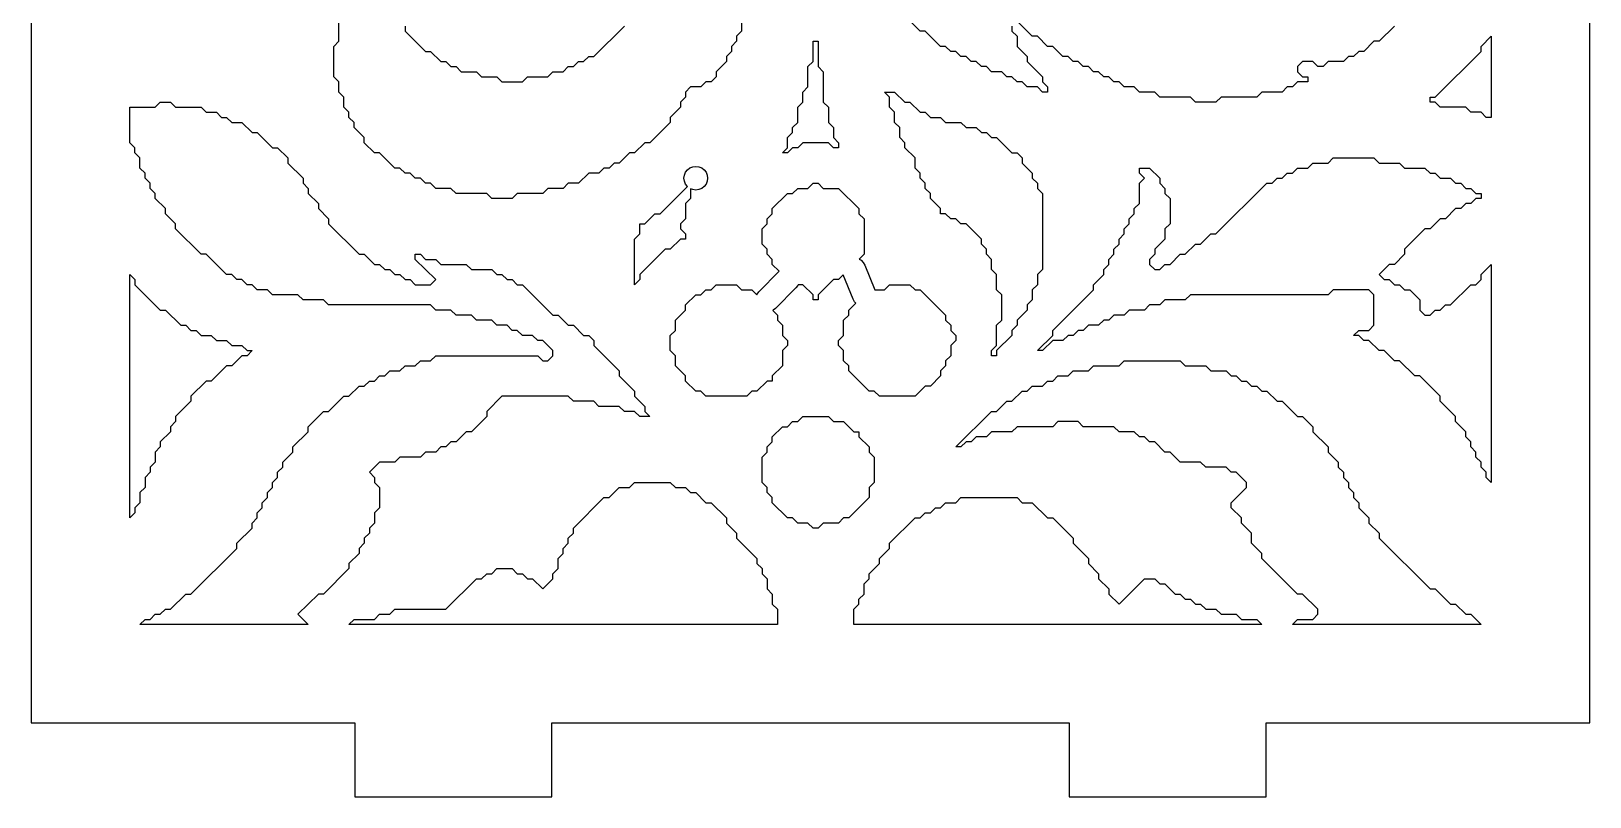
# Model space of a CAD drawing. Header units: millimetres. Extents: x 10 to 410, y 18 to 283.
# Drawn here: x 10 to 73.3, y 157 to 188.1 of the extents above; entities that cross this region are included whole.
import ezdxf

# ---------------------------------------------------------------- set-up
doc = ezdxf.new("R2010")
doc.units = ezdxf.units.MM
doc.layers.add('CUT', color=1, linetype='Continuous')

msp = doc.modelspace()

# ---------------------------------------------------------------- linework, layer by layer
at = {"layer": 'CUT'}
for points in [[(31.134, 160), (52.134, 160), (52.134, 157), (60.134, 157), (60.134, 160), (73.2679, 160), (73.2679, 280), (60.134, 280), (60.134, 283), (52.134, 283), (52.134, 280), (31.134, 280), (31.134, 283), (23.134, 283), (23.134, 280), (10, 280), (10, 160), (23.134, 160), (23.134, 157), (31.134, 157)], [(42.565457, 183.352941), (42.358461, 183.558824), (41.32348, 183.558824), (41.116484, 183.352941), (40.909488, 183.352941), (40.702492, 183.147059), (40.495496, 183.147059), (40.702492, 183.352941), (40.702492, 183.764706), (40.909488, 183.970588), (40.909488, 184.176471), (41.116484, 184.382353), (41.116484, 185), (41.32348, 185.205882), (41.32348, 185.617647), (41.530477, 185.823529), (41.530477, 186.647059), (41.737473, 186.852941), (41.737473, 187.676471), (41.944469, 187.676471), (41.944469, 186.647059), (42.151465, 186.441176), (42.151465, 185.205882), (42.358461, 185), (42.358461, 184.382353), (42.565457, 184.176471), (42.565457, 183.764706), (42.772453, 183.558824), (42.772453, 183.352941)], [(68.853957, 187.264706), (68.853957, 187.470588), (69.267949, 187.882353), (69.267949, 184.588235), (69.060953, 184.588235), (68.853957, 184.794118), (68.439965, 184.794118), (68.232969, 185), (67.197989, 185), (66.990992, 185.205882), (66.783996, 185.205882), (66.783996, 185.411765), (66.990992, 185.411765)], [(48.361347, 184.176471), (48.568343, 183.970588), (48.775339, 183.970588), (48.982335, 183.764706), (49.189331, 183.764706), (49.810319, 183.147059), (50.017315, 183.147059), (50.224311, 182.941176), (50.224311, 182.735294), (50.638303, 182.323529), (50.638303, 182.117647), (50.845299, 181.911765), (50.845299, 181.705882), (51.052296, 181.5), (51.052296, 178.411765), (50.845299, 178.205882), (50.845299, 177.794118), (50.638303, 177.588235), (50.638303, 177.176471), (50.431307, 176.970588), (50.431307, 176.764706), (50.017315, 176.352941), (50.017315, 176.147059), (49.810319, 175.941176), (49.810319, 175.735294), (49.189331, 175.117647), (49.189331, 174.911765), (48.982335, 174.911765), (48.982335, 175.117647), (49.189331, 175.323529), (49.189331, 176.147059), (49.396327, 176.352941), (49.396327, 177.382353), (49.189331, 177.588235), (49.189331, 178.205882), (48.982335, 178.411765), (48.982335, 178.823529), (48.775339, 179.029412), (48.775339, 179.235294), (48.568343, 179.441176), (48.568343, 179.647059), (47.947355, 180.264706), (47.740358, 180.264706), (47.533362, 180.470588), (47.326366, 180.470588), (47.11937, 180.676471), (46.912374, 180.676471), (46.912374, 180.882353), (46.498382, 181.294118), (46.498382, 181.5), (46.291386, 181.705882), (46.291386, 181.911765), (46.08439, 182.117647), (46.08439, 182.323529), (45.877394, 182.529412), (45.877394, 182.941176), (45.463402, 183.352941), (45.463402, 183.558824), (45.256406, 183.764706), (45.256406, 184.176471), (45.04941, 184.382353), (45.04941, 184.794118), (44.842414, 185), (44.842414, 185.411765), (44.635418, 185.617647), (45.04941, 185.617647), (45.463402, 185.205882), (45.670398, 185.205882), (46.08439, 184.794118), (46.291386, 184.794118), (46.498382, 184.588235), (46.912374, 184.588235), (47.11937, 184.382353), (47.740358, 184.382353), (47.947355, 184.176471)], [(19.174902, 183.970588), (19.79589, 183.352941), (20.002886, 183.352941), (20.416878, 182.941176), (20.416878, 182.735294), (21.037866, 182.117647), (21.037866, 181.911765), (21.244862, 181.705882), (21.244862, 181.5), (21.658854, 181.088235), (21.658854, 180.882353), (22.072847, 180.470588), (22.072847, 180.264706), (23.314823, 179.029412), (23.521819, 179.029412), (23.935811, 178.617647), (24.142807, 178.617647), (24.349803, 178.411765), (24.556799, 178.411765), (24.763795, 178.205882), (24.970791, 178.205882), (25.177787, 178), (25.384784, 178), (25.59178, 177.794118), (26.212768, 177.794118), (26.419764, 178), (25.59178, 178.823529), (25.59178, 179.029412), (25.798776, 179.029412), (26.005772, 178.823529), (26.419764, 178.823529), (26.62676, 178.617647), (27.66174, 178.617647), (27.868736, 178.411765), (28.696721, 178.411765), (28.903717, 178.205882), (29.110713, 178.205882), (29.317709, 178), (29.524705, 178), (29.731701, 177.794118), (29.938697, 177.794118), (31.180673, 176.558824), (31.387669, 176.558824), (31.801662, 176.147059), (32.008658, 176.147059), (32.42265, 175.735294), (32.629646, 175.735294), (32.836642, 175.529412), (32.836642, 175.323529), (33.871622, 174.294118), (33.871622, 174.088235), (34.49261, 173.470588), (34.49261, 173.264706), (34.906603, 172.852941), (34.906603, 172.647059), (35.113599, 172.441176), (34.699606, 172.441176), (34.49261, 172.647059), (34.078618, 172.647059), (33.871622, 172.852941), (33.043638, 172.852941), (32.836642, 173.058824), (32.008658, 173.058824), (31.801662, 173.264706), (29.110713, 173.264706), (28.489725, 172.647059), (28.489725, 172.441176), (27.868736, 171.823529), (27.66174, 171.823529), (27.247748, 171.411765), (27.040752, 171.411765), (26.833756, 171.205882), (26.62676, 171.205882), (26.419764, 171), (26.005772, 171), (25.798776, 170.794118), (24.970791, 170.794118), (24.763795, 170.588235), (24.142807, 170.588235), (23.728815, 170.176471), (23.935811, 169.970588), (23.935811, 169.764706), (24.142807, 169.558824), (24.142807, 168.735294), (23.935811, 168.529412), (23.935811, 168.117647), (23.728815, 167.911765), (23.728815, 167.705882), (23.521819, 167.5), (23.521819, 167.294118), (23.314823, 167.088235), (23.314823, 166.882353), (22.900831, 166.470588), (22.900831, 166.264706), (21.86585, 165.235294), (21.658854, 165.235294), (20.83087, 164.411765), (21.244862, 164), (14.413992, 164), (14.620988, 164.205882), (14.827984, 164.205882), (15.03498, 164.411765), (15.241976, 164.411765), (15.448972, 164.617647), (15.655969, 164.617647), (16.276957, 165.235294), (16.483953, 165.235294), (18.346917, 167.088235), (18.346917, 167.294118), (18.967906, 167.911765), (18.967906, 168.117647), (19.174902, 168.323529), (19.174902, 168.529412), (19.381898, 168.735294), (19.381898, 168.941176), (19.588894, 169.147059), (19.588894, 169.352941), (19.79589, 169.558824), (19.79589, 169.764706), (20.002886, 169.970588), (20.002886, 170.176471), (20.209882, 170.382353), (20.209882, 170.588235), (20.623874, 171), (20.623874, 171.205882), (21.244862, 171.823529), (21.244862, 172.029412), (21.86585, 172.647059), (22.072847, 172.647059), (22.693835, 173.264706), (22.900831, 173.264706), (23.314823, 173.676471), (23.521819, 173.676471), (23.728815, 173.882353), (23.935811, 173.882353), (24.142807, 174.088235), (24.349803, 174.088235), (24.556799, 174.294118), (24.970791, 174.294118), (25.177787, 174.5), (25.59178, 174.5), (25.798776, 174.705882), (26.212768, 174.705882), (26.419764, 174.911765), (30.559685, 174.911765), (30.766681, 174.705882), (30.973677, 174.705882), (31.180673, 174.911765), (31.180673, 175.117647), (30.766681, 175.529412), (30.559685, 175.529412), (30.352689, 175.735294), (29.938697, 175.735294), (29.731701, 175.941176), (29.524705, 175.941176), (29.317709, 176.147059), (28.903717, 176.147059), (28.696721, 176.352941), (28.075732, 176.352941), (27.868736, 176.558824), (27.247748, 176.558824), (27.040752, 176.764706), (26.419764, 176.764706), (26.212768, 176.970588), (22.072847, 176.970588), (21.86585, 177.176471), (21.037866, 177.176471), (20.83087, 177.382353), (19.79589, 177.382353), (19.588894, 177.588235), (19.174902, 177.588235), (18.967906, 177.794118), (18.760909, 177.794118), (18.553913, 178), (18.346917, 178), (18.139921, 178.205882), (17.932925, 178.205882), (17.104941, 179.029412), (16.897945, 179.029412), (15.862965, 180.058824), (15.862965, 180.264706), (15.448972, 180.676471), (15.448972, 180.882353), (15.03498, 181.294118), (15.03498, 181.5), (14.827984, 181.705882), (14.827984, 181.911765), (14.620988, 182.117647), (14.620988, 182.323529), (14.413992, 182.529412), (14.413992, 182.941176), (14.206996, 183.147059), (14.206996, 183.352941), (14, 183.558824), (14, 185), (15.03498, 185), (15.241976, 185.205882), (15.655969, 185.205882), (15.862965, 185), (16.897945, 185), (17.104941, 184.794118), (17.518933, 184.794118), (17.725929, 184.588235), (17.932925, 184.588235), (18.139921, 184.382353), (18.553913, 184.382353), (18.967906, 183.970588)], [(54.157236, 179.441176), (54.157236, 179.647059), (54.364233, 179.852941), (54.364233, 180.058824), (54.571229, 180.264706), (54.571229, 180.470588), (54.778225, 180.676471), (54.778225, 180.882353), (54.985221, 181.088235), (54.985221, 181.911765), (55.192217, 182.117647), (54.985221, 182.323529), (54.985221, 182.529412), (55.399213, 182.529412), (55.813205, 182.117647), (55.813205, 181.911765), (56.020201, 181.705882), (56.020201, 181.5), (56.227197, 181.294118), (56.227197, 180.264706), (56.020201, 180.058824), (56.020201, 179.647059), (55.606209, 179.235294), (55.606209, 179.029412), (55.399213, 178.823529), (55.399213, 178.617647), (55.606209, 178.411765), (55.813205, 178.411765), (56.020201, 178.617647), (56.227197, 178.617647), (56.641189, 179.029412), (56.848185, 179.029412), (57.262177, 179.441176), (57.469174, 179.441176), (57.883166, 179.852941), (58.090162, 179.852941), (60.160122, 181.911765), (60.367118, 181.911765), (60.574114, 182.117647), (60.781111, 182.117647), (60.988107, 182.323529), (61.195103, 182.323529), (61.402099, 182.529412), (61.816091, 182.529412), (62.023087, 182.735294), (62.644075, 182.735294), (62.851071, 182.941176), (64.50704, 182.941176), (64.714036, 182.735294), (65.54202, 182.735294), (65.749016, 182.529412), (66.577, 182.529412), (66.783996, 182.323529), (66.990992, 182.323529), (67.197989, 182.117647), (67.611981, 182.117647), (67.818977, 181.911765), (68.025973, 181.911765), (68.232969, 181.705882), (68.439965, 181.705882), (68.646961, 181.5), (68.853957, 181.5), (68.853957, 181.294118), (68.646961, 181.294118), (68.439965, 181.088235), (68.232969, 181.088235), (68.025973, 180.882353), (67.818977, 180.882353), (67.404985, 180.470588), (67.197989, 180.470588), (66.783996, 180.058824), (66.577, 180.058824), (65.749016, 179.235294), (65.749016, 179.029412), (65.335024, 178.617647), (65.128028, 178.617647), (64.714036, 178.205882), (64.921032, 178), (65.128028, 178), (65.335024, 177.794118), (65.54202, 177.794118), (65.749016, 177.588235), (65.956012, 177.588235), (66.370004, 177.176471), (66.370004, 176.764706), (66.577, 176.558824), (66.783996, 176.558824), (66.990992, 176.764706), (67.197989, 176.764706), (67.404985, 176.970588), (67.611981, 176.970588), (68.439965, 177.794118), (68.646961, 177.794118), (68.853957, 178), (68.853957, 178.205882), (69.267949, 178.617647), (69.267949, 169.764706), (69.060953, 169.970588), (69.060953, 170.176471), (68.853957, 170.382353), (68.853957, 170.588235), (68.646961, 170.794118), (68.646961, 171), (68.439965, 171.205882), (68.439965, 171.411765), (68.232969, 171.617647), (68.232969, 171.823529), (67.818977, 172.235294), (67.818977, 172.441176), (67.197989, 173.058824), (67.197989, 173.264706), (66.370004, 174.088235), (66.163008, 174.088235), (65.54202, 174.705882), (65.335024, 174.705882), (64.921032, 175.117647), (64.714036, 175.117647), (64.300044, 175.529412), (64.093048, 175.529412), (63.886052, 175.735294), (63.679055, 175.735294), (63.886052, 175.941176), (64.300044, 175.941176), (64.50704, 176.147059), (64.50704, 177.382353), (64.300044, 177.588235), (62.851071, 177.588235), (62.644075, 177.382353), (57.055181, 177.382353), (56.848185, 177.176471), (56.020201, 177.176471), (55.813205, 176.970588), (55.399213, 176.970588), (55.192217, 176.764706), (54.571229, 176.764706), (54.364233, 176.558824), (53.95024, 176.558824), (53.743244, 176.352941), (53.536248, 176.352941), (53.329252, 176.147059), (52.91526, 176.147059), (52.708264, 175.941176), (52.501268, 175.941176), (52.294272, 175.735294), (52.087276, 175.735294), (51.88028, 175.529412), (51.466288, 175.529412), (51.052296, 175.117647), (50.845299, 175.117647), (51.466288, 175.735294), (51.466288, 175.941176), (53.122256, 177.588235), (53.122256, 177.794118), (53.536248, 178.205882), (53.536248, 178.411765), (53.743244, 178.617647), (53.743244, 178.823529), (53.95024, 179.029412), (53.95024, 179.235294)], [(34.49261, 177.794118), (34.49261, 179.647059), (34.699606, 179.852941), (34.699606, 180.264706), (34.906603, 180.264706), (35.320595, 180.676471), (35.527591, 180.676471), (36.636357, 181.779272), (36.560871, 181.877647), (36.512919, 181.993414), (36.496563, 182.117647), (36.512919, 182.24188), (36.560871, 182.357647), (36.637152, 182.457058), (36.736563, 182.533339), (36.85233, 182.581291), (36.976563, 182.597647), (37.100796, 182.581291), (37.216563, 182.533339), (37.315974, 182.457058), (37.392255, 182.357647), (37.440208, 182.24188), (37.456563, 182.117647), (37.440208, 181.993414), (37.392255, 181.877647), (37.315974, 181.778236), (37.216563, 181.701955), (37.100796, 181.654003), (36.976563, 181.637647), (36.85233, 181.654003), (36.769567, 181.688284), (36.769567, 181.294118), (36.562571, 181.088235), (36.562571, 180.470588), (36.355575, 180.264706), (36.355575, 180.058824), (36.562571, 179.852941), (36.562571, 179.647059), (36.355575, 179.647059), (35.941583, 179.235294), (35.734587, 179.235294), (34.699606, 178.205882), (34.699606, 178)], [(42.565457, 178), (41.944469, 177.382353), (41.944469, 177.176471), (41.737473, 177.176471), (41.737473, 177.382353), (41.32348, 177.794118), (41.132393, 177.794118), (41.11883, 177.761122), (41.042818, 177.661506), (40.2193, 176.833533), (40.120095, 176.756984), (40.09838, 176.747921), (40.2885, 176.558824), (40.2885, 176.352941), (40.495496, 176.147059), (40.495496, 175.735294), (40.702492, 175.529412), (40.702492, 175.323529), (40.495496, 175.117647), (40.495496, 174.5), (40.081504, 174.088235), (40.081504, 173.882353), (39.874508, 173.882353), (39.460516, 173.470588), (39.25352, 173.470588), (39.046524, 173.264706), (37.390555, 173.264706), (37.183559, 173.470588), (36.976563, 173.470588), (36.562571, 173.882353), (36.562571, 174.088235), (36.148579, 174.5), (36.148579, 174.911765), (35.941583, 175.117647), (35.941583, 175.735294), (36.148579, 175.941176), (36.148579, 176.352941), (36.562571, 176.764706), (36.562571, 176.970588), (36.976563, 177.382353), (37.183559, 177.382353), (37.390555, 177.588235), (37.597551, 177.588235), (37.804547, 177.794118), (38.632532, 177.794118), (38.839528, 177.588235), (39.25352, 177.588235), (39.453691, 177.389142), (39.462637, 177.410906), (39.538649, 177.510522), (40.362167, 178.338494), (40.081504, 178.617647), (40.081504, 178.823529), (39.874508, 179.029412), (39.874508, 179.235294), (39.667512, 179.441176), (39.667512, 180.058824), (39.874508, 180.264706), (39.874508, 180.470588), (40.081504, 180.676471), (40.081504, 180.882353), (40.702492, 181.5), (40.909488, 181.5), (41.116484, 181.705882), (41.530477, 181.705882), (41.737473, 181.911765), (41.944469, 181.911765), (42.151465, 181.705882), (42.772453, 181.705882), (43.600437, 180.882353), (43.600437, 180.676471), (43.807433, 180.470588), (43.807433, 179.029412), (43.612228, 178.835257), (43.689564, 178.789536), (43.777249, 178.700021), (43.838777, 178.590863), (44.241997, 177.588235), (44.635418, 177.588235), (44.842414, 177.794118), (45.670398, 177.794118), (45.877394, 177.588235), (46.08439, 177.588235), (47.11937, 176.558824), (47.11937, 176.352941), (47.326366, 176.147059), (47.326366, 175.941176), (47.533362, 175.735294), (47.533362, 175.529412), (47.326366, 175.323529), (47.326366, 174.911765), (47.11937, 174.705882), (47.11937, 174.5), (46.912374, 174.294118), (46.912374, 174.088235), (46.498382, 173.676471), (46.291386, 173.676471), (45.877394, 173.264706), (44.428421, 173.264706), (44.221425, 173.470588), (44.014429, 173.470588), (43.186445, 174.294118), (43.186445, 174.5), (42.979449, 174.705882), (42.979449, 175.117647), (42.772453, 175.323529), (42.772453, 175.529412), (42.979449, 175.735294), (42.979449, 176.352941), (43.186445, 176.558824), (43.186445, 176.764706), (43.470009, 177.046745), (43.423626, 177.094096), (43.362098, 177.203255), (42.964755, 178.191267), (42.772453, 178)], [(17.932925, 175.529412), (18.139921, 175.323529), (18.553913, 175.323529), (18.760909, 175.117647), (18.967906, 175.117647), (18.760909, 174.911765), (18.553913, 174.911765), (18.139921, 174.5), (17.932925, 174.5), (17.311937, 173.882353), (17.104941, 173.882353), (16.483953, 173.264706), (16.483953, 173.058824), (15.862965, 172.441176), (15.862965, 172.235294), (15.655969, 172.029412), (15.655969, 171.823529), (15.241976, 171.411765), (15.241976, 171.205882), (15.03498, 171), (15.03498, 170.588235), (14.827984, 170.382353), (14.827984, 170.176471), (14.620988, 169.970588), (14.620988, 169.558824), (14.413992, 169.352941), (14.413992, 168.941176), (14.206996, 168.735294), (14.206996, 168.529412), (14, 168.323529), (14, 178.205882), (14.206996, 178), (14.206996, 177.794118), (15.241976, 176.764706), (15.448972, 176.764706), (16.069961, 176.147059), (16.276957, 176.147059), (16.483953, 175.941176), (16.690949, 175.941176), (16.897945, 175.735294), (17.311937, 175.735294), (17.518933, 175.529412)], [(59.74613, 173.676471), (59.953126, 173.470588), (60.160122, 173.470588), (60.574114, 173.058824), (60.781111, 173.058824), (61.402099, 172.441176), (61.609095, 172.441176), (62.023087, 172.029412), (62.023087, 171.823529), (62.644075, 171.205882), (62.644075, 171), (63.058067, 170.588235), (63.058067, 170.382353), (63.265063, 170.176471), (63.265063, 169.970588), (63.472059, 169.764706), (63.472059, 169.558824), (63.679055, 169.352941), (63.679055, 169.147059), (63.886052, 168.941176), (63.886052, 168.735294), (64.300044, 168.323529), (64.300044, 168.117647), (64.714036, 167.705882), (64.714036, 167.5), (66.783996, 165.441176), (66.990992, 165.441176), (67.611981, 164.823529), (67.818977, 164.823529), (68.232969, 164.411765), (68.439965, 164.411765), (68.853957, 164), (61.195103, 164), (61.402099, 164.205882), (62.023087, 164.205882), (62.230083, 164.411765), (62.230083, 164.617647), (61.609095, 165.235294), (61.402099, 165.235294), (59.953126, 166.676471), (59.953126, 166.882353), (59.539134, 167.294118), (59.539134, 167.705882), (59.125142, 168.117647), (59.125142, 168.323529), (58.71115, 168.735294), (58.71115, 168.941176), (59.332138, 169.558824), (59.332138, 169.764706), (58.918146, 170.176471), (58.71115, 170.176471), (58.504154, 170.382353), (57.67617, 170.382353), (57.469174, 170.588235), (56.641189, 170.588235), (56.227197, 171), (56.020201, 171), (55.606209, 171.411765), (55.399213, 171.411765), (55.192217, 171.617647), (54.985221, 171.617647), (54.778225, 171.823529), (54.157236, 171.823529), (53.95024, 172.029412), (52.708264, 172.029412), (52.501268, 172.235294), (51.673284, 172.235294), (51.466288, 172.029412), (50.017315, 172.029412), (49.810319, 171.823529), (48.982335, 171.823529), (48.775339, 171.617647), (48.361347, 171.617647), (48.154351, 171.411765), (47.947355, 171.411765), (47.740358, 171.205882), (47.533362, 171.205882), (48.982335, 172.647059), (49.189331, 172.647059), (49.603323, 173.058824), (49.810319, 173.058824), (50.224311, 173.470588), (50.431307, 173.470588), (50.638303, 173.676471), (51.052296, 173.676471), (51.259292, 173.882353), (51.466288, 173.882353), (51.673284, 174.088235), (52.087276, 174.088235), (52.294272, 174.294118), (52.91526, 174.294118), (53.122256, 174.5), (54.157236, 174.5), (54.364233, 174.705882), (56.641189, 174.705882), (56.848185, 174.5), (57.67617, 174.5), (57.883166, 174.294118), (58.504154, 174.294118), (58.71115, 174.088235), (58.918146, 174.088235), (59.125142, 173.882353), (59.332138, 173.882353), (59.539134, 173.676471)], [(44.014429, 169.558824), (44.014429, 169.147059), (43.186445, 168.323529), (42.979449, 168.323529), (42.772453, 168.117647), (42.151465, 168.117647), (41.944469, 167.911765), (41.737473, 167.911765), (41.530477, 168.117647), (41.116484, 168.117647), (40.909488, 168.323529), (40.702492, 168.323529), (40.081504, 168.941176), (40.081504, 169.147059), (39.874508, 169.352941), (39.874508, 169.558824), (39.667512, 169.764706), (39.667512, 170.794118), (39.874508, 171), (39.874508, 171.205882), (40.081504, 171.411765), (40.081504, 171.617647), (40.495496, 172.029412), (40.702492, 172.029412), (40.909488, 172.235294), (41.116484, 172.235294), (41.32348, 172.441176), (42.358461, 172.441176), (42.565457, 172.235294), (42.979449, 172.235294), (43.393441, 171.823529), (43.600437, 171.823529), (43.600437, 171.617647), (44.014429, 171.205882), (44.014429, 171), (44.221425, 170.794118), (44.221425, 169.764706)], [(28.903717, 166.264706), (29.524705, 166.264706), (29.731701, 166.058824), (29.938697, 166.058824), (30.145693, 165.852941), (30.352689, 165.852941), (30.766681, 165.441176), (31.180673, 165.852941), (31.180673, 166.058824), (31.387669, 166.264706), (31.387669, 166.676471), (31.594665, 166.882353), (31.594665, 167.088235), (31.801662, 167.294118), (31.801662, 167.5), (32.008658, 167.705882), (32.008658, 167.911765), (33.250634, 169.147059), (33.45763, 169.147059), (33.871622, 169.558824), (34.285614, 169.558824), (34.49261, 169.764706), (35.941583, 169.764706), (36.148579, 169.558824), (36.562571, 169.558824), (36.769567, 169.352941), (36.976563, 169.352941), (37.390555, 168.941176), (37.597551, 168.941176), (38.21854, 168.323529), (38.21854, 168.117647), (38.632532, 167.705882), (38.632532, 167.5), (39.460516, 166.676471), (39.460516, 166.470588), (39.667512, 166.264706), (39.667512, 166.058824), (39.874508, 165.852941), (39.874508, 165.441176), (40.081504, 165.235294), (40.081504, 164.823529), (40.2885, 164.617647), (40.2885, 164), (22.900831, 164), (23.107827, 164.205882), (23.935811, 164.205882), (24.142807, 164.411765), (24.556799, 164.411765), (24.763795, 164.617647), (26.833756, 164.617647), (28.075732, 165.852941), (28.282728, 165.852941), (28.489725, 166.058824), (28.696721, 166.058824)], [(44.842414, 167.088235), (44.842414, 167.294118), (45.877394, 168.323529), (46.08439, 168.323529), (46.291386, 168.529412), (46.498382, 168.529412), (46.705378, 168.735294), (46.912374, 168.735294), (47.11937, 168.941176), (47.533362, 168.941176), (47.740358, 169.147059), (50.017315, 169.147059), (50.224311, 168.941176), (50.638303, 168.941176), (51.259292, 168.323529), (51.466288, 168.323529), (52.294272, 167.5), (52.294272, 167.294118), (52.91526, 166.676471), (52.91526, 166.470588), (53.329252, 166.058824), (53.329252, 165.852941), (53.743244, 165.441176), (53.743244, 165.235294), (54.157236, 164.823529), (55.192217, 165.852941), (55.606209, 165.852941), (55.813205, 165.647059), (56.020201, 165.647059), (56.434193, 165.235294), (56.641189, 165.235294), (56.848185, 165.029412), (57.055181, 165.029412), (57.262177, 164.823529), (57.469174, 164.823529), (57.67617, 164.617647), (58.090162, 164.617647), (58.297158, 164.411765), (58.918146, 164.411765), (59.125142, 164.205882), (59.74613, 164.205882), (59.953126, 164), (43.393441, 164), (43.393441, 164.617647), (43.600437, 164.823529), (43.600437, 165.029412), (43.807433, 165.235294), (43.807433, 165.647059), (44.014429, 165.852941), (44.014429, 166.058824), (44.428421, 166.470588), (44.428421, 166.676471)]]:
    msp.add_lwpolyline(points, close=True, dxfattribs=at)
for points in [[(49.810319, 188.294118), (49.810319, 188.088235), (50.017315, 187.882353), (50.017315, 187.470588), (50.431307, 187.058824), (50.431307, 186.852941), (51.052296, 186.235294), (51.052296, 186.029412), (51.259292, 185.823529), (51.259292, 185.617647), (51.052296, 185.617647), (50.845299, 185.823529), (50.431307, 185.823529), (50.224311, 186.029412), (50.017315, 186.029412), (49.810319, 186.235294), (49.603323, 186.235294), (49.396327, 186.441176), (48.982335, 186.441176), (48.775339, 186.647059), (48.568343, 186.647059), (48.361347, 186.852941), (48.154351, 186.852941), (47.947355, 187.058824), (47.740358, 187.058824), (47.533362, 187.264706), (47.326366, 187.264706), (47.11937, 187.470588), (46.912374, 187.470588), (46.291386, 188.088235), (46.08439, 188.088235), (45.463402, 188.705882)], [(38.839528, 188.5), (38.839528, 188.088235), (38.632532, 187.882353), (38.632532, 187.676471), (38.425536, 187.470588), (38.425536, 187.264706), (38.21854, 187.058824), (38.21854, 186.852941), (37.804547, 186.441176), (37.804547, 186.235294), (37.597551, 186.029412), (37.390555, 186.029412), (37.183559, 185.823529), (36.769567, 185.823529), (36.562571, 185.617647), (36.562571, 185.411765), (36.355575, 185.205882), (36.355575, 185), (35.941583, 184.588235), (35.941583, 184.382353), (35.113599, 183.558824), (34.906603, 183.558824), (34.49261, 183.147059), (34.285614, 183.147059), (33.871622, 182.735294), (33.664626, 182.735294), (33.45763, 182.529412), (33.250634, 182.529412), (33.043638, 182.323529), (32.629646, 182.323529), (32.215654, 181.911765), (31.801662, 181.911765), (31.594665, 181.705882), (30.973677, 181.705882), (30.766681, 181.5), (29.731701, 181.5), (29.524705, 181.294118), (28.696721, 181.294118), (28.489725, 181.5), (27.247748, 181.5), (27.040752, 181.705882), (26.419764, 181.705882), (26.212768, 181.911765), (26.005772, 181.911765), (25.798776, 182.117647), (25.59178, 182.117647), (25.384784, 182.323529), (25.177787, 182.323529), (24.970791, 182.529412), (24.763795, 182.529412), (24.142807, 183.147059), (23.935811, 183.147059), (23.521819, 183.558824), (23.521819, 183.764706), (23.107827, 184.176471), (23.107827, 184.382353), (22.900831, 184.588235), (22.900831, 184.794118), (22.693835, 185), (22.693835, 185.411765), (22.486839, 185.617647), (22.486839, 186.029412), (22.279843, 186.235294), (22.279843, 187.470588), (22.486839, 187.676471), (22.486839, 188.5)], [(25.177787, 188.294118), (25.177787, 188.088235), (26.005772, 187.264706), (26.212768, 187.264706), (26.62676, 186.852941), (26.833756, 186.852941), (27.040752, 186.647059), (27.247748, 186.647059), (27.454744, 186.441176), (28.075732, 186.441176), (28.282728, 186.235294), (28.903717, 186.235294), (29.110713, 186.029412), (29.938697, 186.029412), (30.145693, 186.235294), (30.973677, 186.235294), (31.180673, 186.441176), (31.594665, 186.441176), (31.801662, 186.647059), (32.008658, 186.647059), (32.215654, 186.852941), (32.42265, 186.852941), (32.629646, 187.058824), (32.836642, 187.058824), (34.078618, 188.294118)], [(65.335024, 188.294118), (64.714036, 187.676471), (64.50704, 187.676471), (64.093048, 187.264706), (63.886052, 187.264706), (63.679055, 187.058824), (63.472059, 187.058824), (63.265063, 186.852941), (62.644075, 186.852941), (62.437079, 186.647059), (62.230083, 186.647059), (62.023087, 186.852941), (61.609095, 186.852941), (61.402099, 186.647059), (61.402099, 186.441176), (61.609095, 186.235294), (61.816091, 186.235294), (61.816091, 186.029412), (61.402099, 186.029412), (61.195103, 185.823529), (60.988107, 185.823529), (60.781111, 185.617647), (59.953126, 185.617647), (59.74613, 185.411765), (58.297158, 185.411765), (58.090162, 185.205882), (57.262177, 185.205882), (57.055181, 185.411765), (55.813205, 185.411765), (55.606209, 185.617647), (54.985221, 185.617647), (54.778225, 185.823529), (54.364233, 185.823529), (54.157236, 186.029412), (53.95024, 186.029412), (53.743244, 186.235294), (53.536248, 186.235294), (53.329252, 186.441176), (53.122256, 186.441176), (52.91526, 186.647059), (52.708264, 186.647059), (52.501268, 186.852941), (52.294272, 186.852941), (52.087276, 187.058824), (51.88028, 187.058824), (51.466288, 187.470588), (51.259292, 187.470588), (50.845299, 187.882353), (50.638303, 187.882353), (50.017315, 188.5)]]:
    msp.add_lwpolyline(points, dxfattribs=at)

doc.saveas('drawing.dxf')
